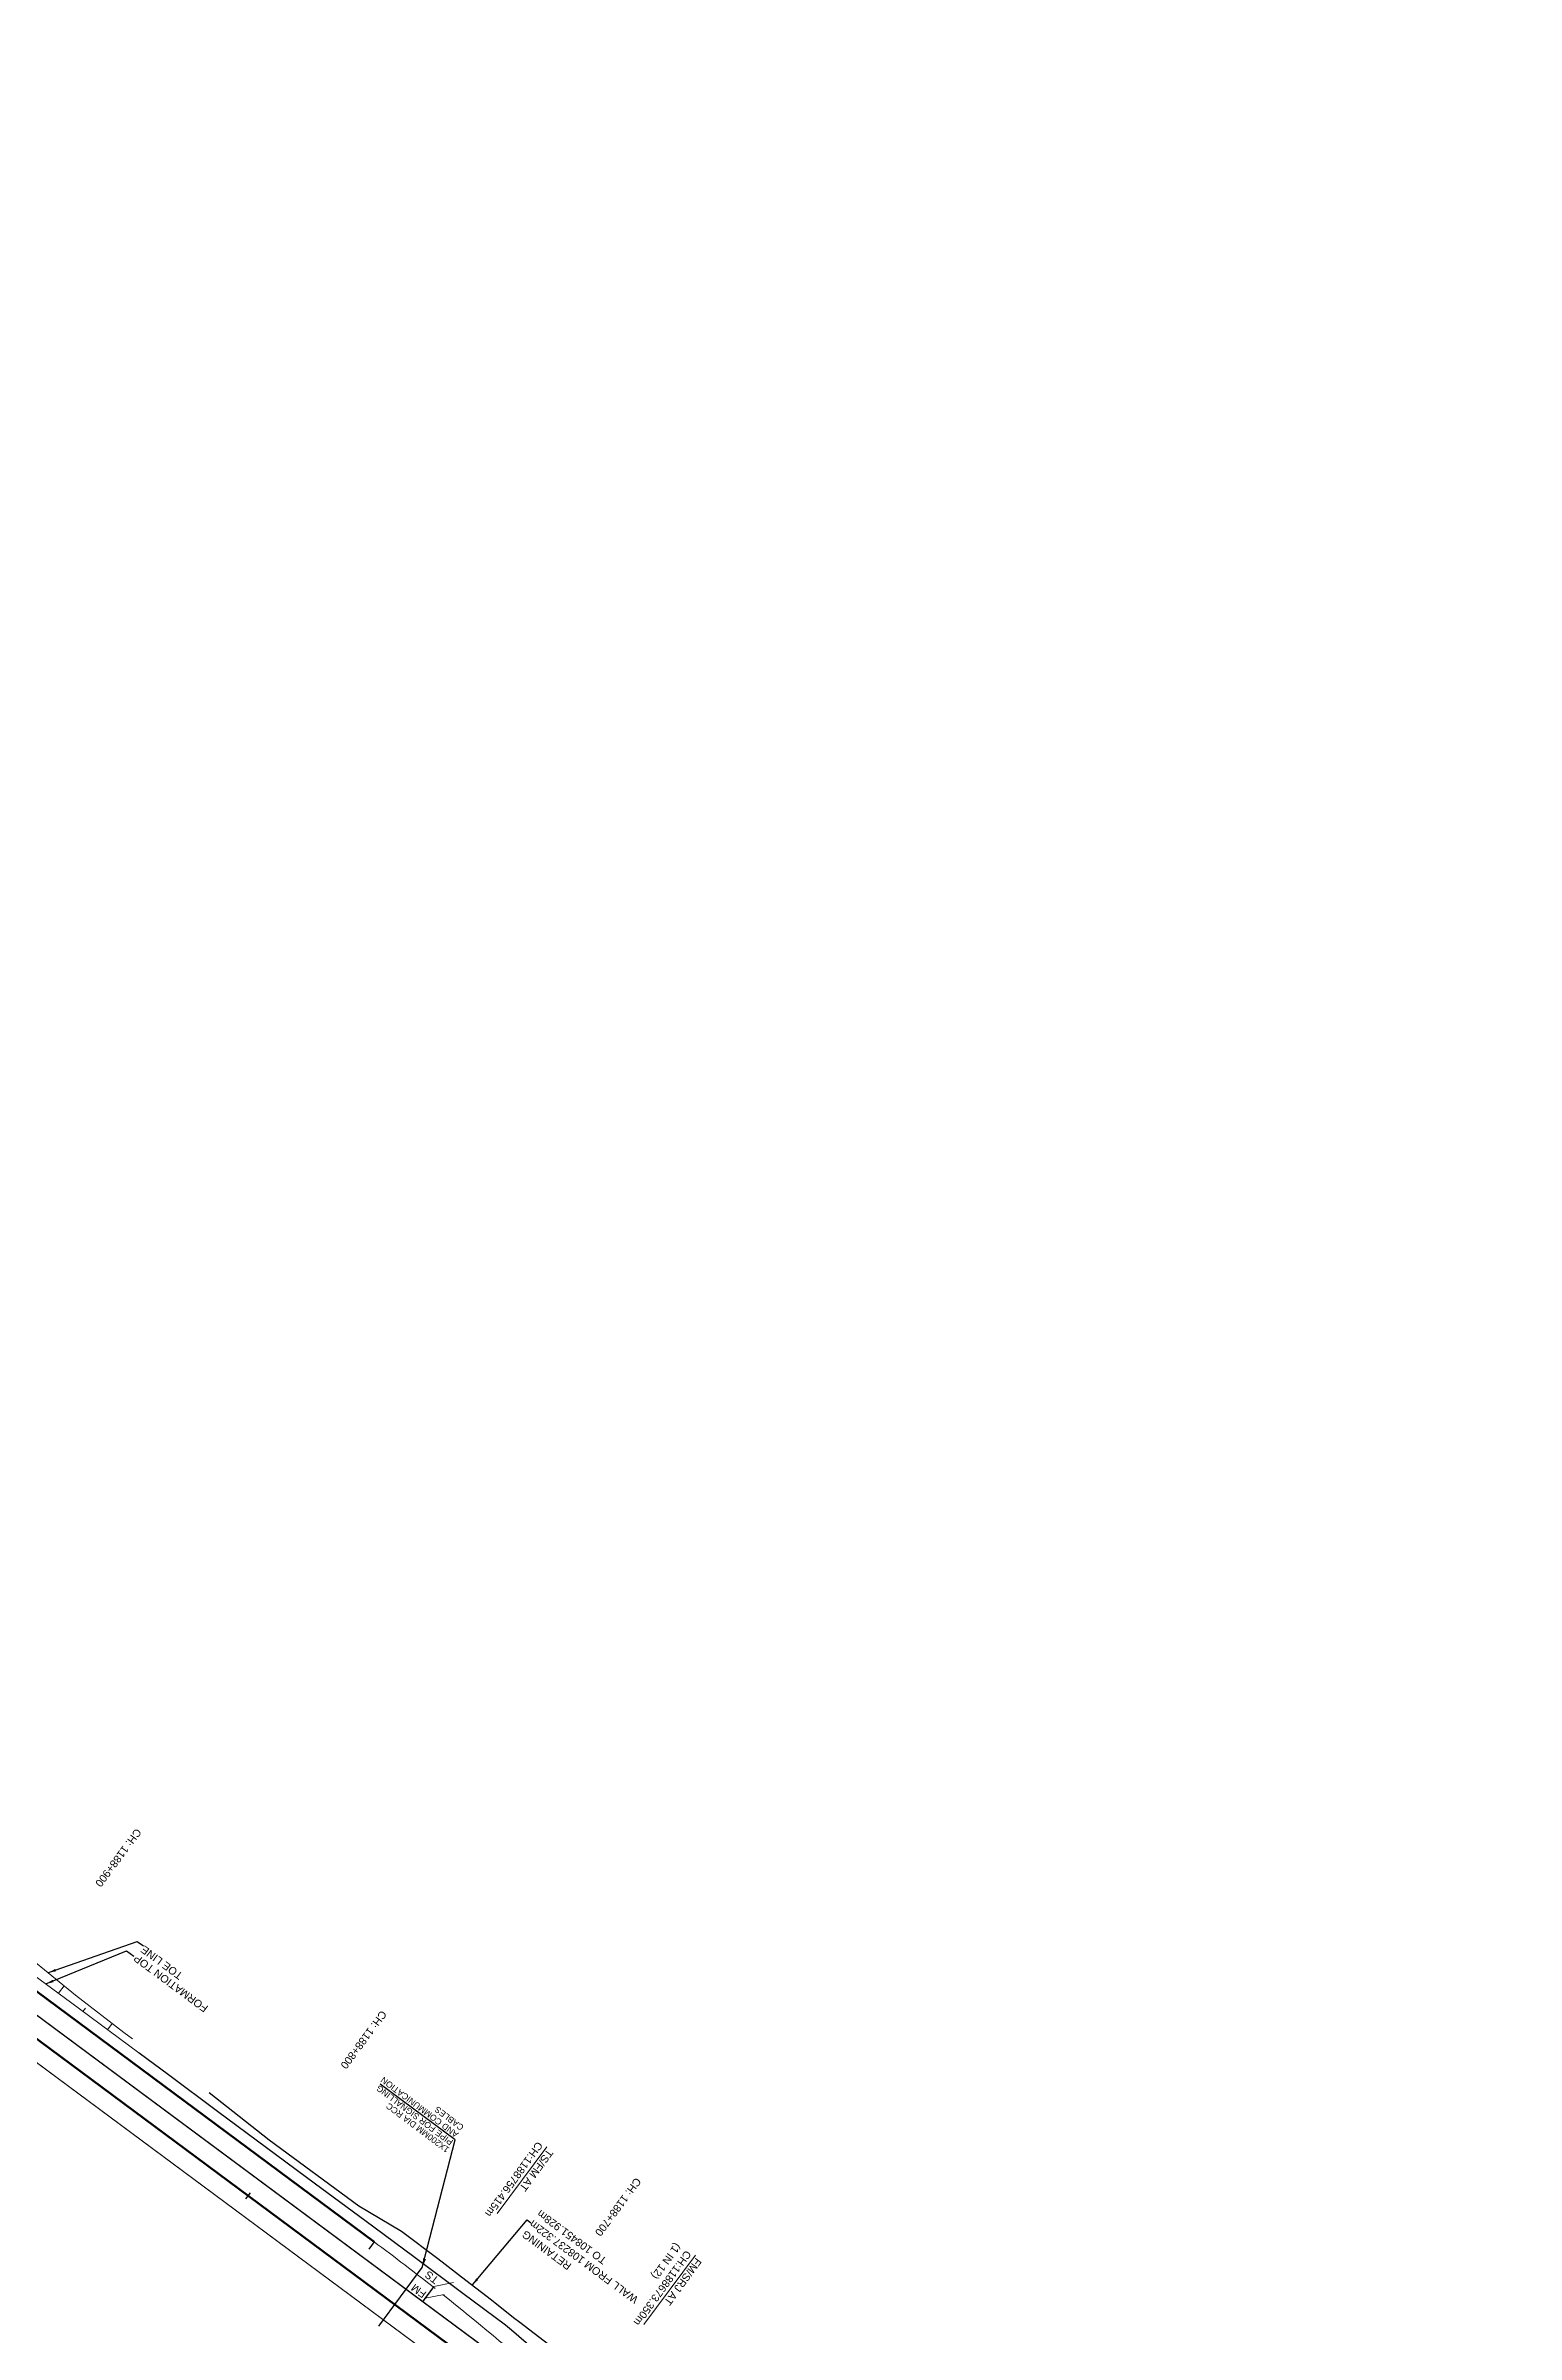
# Model space of a CAD drawing. Header units: metres. Extents: x 643755 to 647133, y 3378089 to 3380600.
# Drawn here: x 645311 to 645792, y 3379376 to 3380125 of the extents above; entities that cross this region are included whole.
import ezdxf

# ---------------------------------------------------------------- set-up
doc = ezdxf.new("R2010")
doc.units = ezdxf.units.M
doc.header["$MEASUREMENT"] = 0
doc.linetypes.add('CENTER2', pattern=[1.125, 0.75, -0.125, 0.125, -0.125])
for name, color, linetype, lineweight in [('C-ALIG-DG-LINE', 1, 'CENTER2', 70), ('C-ALIG-LABL-DG', 1, 'Continuous', 25), ('C-ALIG-LABL-DG-MARK', 1, 'Continuous', 25), ('PROPOSED DFCC TOE LINE', 239, 'Continuous', 0), ('PROPOSED DFCC TOE SLOPES', 239, 'Continuous', 0), ('PROPOSED DFCC TRACK', 1, 'Continuous', 0), ('PROPOSED FORMATION LINE - PLAN', 187, 'Continuous', 0), ('PROPOSED RETAINING WALL', 154, 'Continuous', 30)]:
    doc.layers.add(name, color=color, linetype=linetype, lineweight=lineweight)
doc.layers.add("SARAI BANJARA STN. SRJ's", color=10, linetype='Continuous')
doc.layers.add('Signalling cable pipes', color=234, linetype='Continuous')
doc.styles.add('ARIAL', font='arial.ttf')
doc.styles.get("Standard").update_dxf_attribs({"font": 'arial.ttf'})
doc.styles.add('Style-Arial', font='arial.ttf')
doc.dimstyles.new('ISO-25', dxfattribs={"dimtxt": 2.5, "dimasz": 2.5, "dimexe": 1.25, "dimexo": 0.625, "dimtad": 1, "dimtxsty": 'Standard', "dimcen": 2.5, "dimadec": 0, "dimazin": 0, "dimtfac": 1, "dimtmove": 0, "dimatfit": 3, "dimfxl": 1, "dimarcsym": 0})
doc.dimstyles.get("Standard").update_dxf_attribs({"dimtxt": 2.5, "dimasz": 2.5, "dimexe": 0.18, "dimexo": 0.0625, "dimgap": 0.09, "dimtad": 0, "dimtih": 1, "dimtoh": 1, "dimdec": 3, "dimzin": 0, "dimdsep": 46, "dimtxsty": 'Standard', "dimcen": 0.09, "dimazin": 0, "dimtfac": 1, "dimtdec": 3, "dimtofl": 0, "dimtmove": 0, "dimatfit": 3, "dimfxl": 1, "dimtolj": 1, "dimtzin": 0, "dimarcsym": 0})

# ---------------------------------------------------------------- blocks, each defined once
blk = doc.blocks.new('Tick Hor')
blk.add_lwpolyline([(-0.5, 0), (0.5, 0)])

msp = doc.modelspace()

# ---------------------------------------------------------------- linework, layer by layer
at = {"layer": 'C-ALIG-DG-LINE', "color": 1, "linetype": 'Continuous', "lineweight": 50, "flags": 128}
for points in [[(645418.2203, 3379406.046), (644581.4826, 3380026.8652)], [(645830.8331, 3379084.3424), (644638.422, 3379969.0539)]]:
    msp.add_lwpolyline(points, dxfattribs=at)
at = {"layer": 'C-ALIG-LABL-DG-MARK', "color": 1, "linetype": 'Continuous', "lineweight": 25}
msp.add_line((645418.2203, 3379406.046), (645416.4328, 3379403.6367), dxfattribs=at)
at = {"layer": 'PROPOSED DFCC TOE LINE', "lineweight": 0, "flags": 128}
msp.add_lwpolyline([(645226.6185, 3379565.9181), (645235.8613, 3379550.8074), (645240.7517, 3379547.1918), (645256.6902, 3379535.1084), (645272.7635, 3379523.2067), (645288.8034, 3379511.2601), (645304.9388, 3379499.442), (645320.4474, 3379486.7793), (645336.2604, 3379474.5269), (645339.1292, 3379472.5346)], dxfattribs=at)
at = {"layer": 'PROPOSED DFCC TOE SLOPES', "flags": 128}
for points in [[(645314.8647, 3379487.4003), (645316.6839, 3379489.8522)], [(645322.8956, 3379481.4418), (645323.7061, 3379482.5341)], [(645330.9265, 3379475.4832), (645332.423, 3379477.5002)]]:
    msp.add_lwpolyline(points, dxfattribs=at)
at = {"layer": 'PROPOSED DFCC TRACK', "color": 12, "flags": 128}
msp.add_lwpolyline([(645830.8338, 3379084.3418), (644638.4218, 3379969.054), (644635.4102, 3379971.2885), (644632.3984, 3379973.5226), (644629.3862, 3379975.7562), (644626.3734, 3379977.989), (644623.3598, 3379980.2207), (644620.3452, 3379982.4512), (644617.3294, 3379984.68), (644614.3123, 3379986.9069, 0.00985692), (644443.7453, 3380107.5946), (644440.6413, 3380109.6988), (644437.536, 3380111.8011), (644434.4295, 3380113.9017), (644431.3222, 3380116.0009), (644428.2141, 3380118.0991), (644425.1055, 3380120.1964), (644421.9964, 3380122.2931), (644418.8872, 3380124.3896), (644418.0003, 3380124.9876)], format="xyb", dxfattribs=at)
at = {"layer": 'PROPOSED FORMATION LINE - PLAN', "lineweight": 0, "flags": 128}
for points in [[(645461.2388, 3379378.7978), (645447.2571, 3379389.1715), (645431.1953, 3379401.0886), (645415.1335, 3379413.0057), (645399.0716, 3379424.9228), (645383.0098, 3379436.8399), (645366.948, 3379448.757), (645350.8861, 3379460.6742), (645334.8243, 3379472.5913), (645318.7625, 3379484.5084), (645302.7006, 3379496.4255), (645286.6388, 3379508.3426), (645270.577, 3379520.2597), (645254.5151, 3379532.1768), (645238.4533, 3379544.0939), (645233.8394, 3379547.5172), (645224.3383, 3379562.9093)], [(645523.991, 3379324.4783), (645523.6837, 3379324.7443), (645508.562, 3379337.8338), (645493.4404, 3379350.9234), (645478.3188, 3379364.013), (645463.1972, 3379377.1026), (645461.2388, 3379378.7978)]]:
    msp.add_lwpolyline(points, dxfattribs=at)
at = {"layer": 'PROPOSED RETAINING WALL', "flags": 128}
msp.add_lwpolyline([(645510.7158, 3379335.9695), (645508.562, 3379337.8338), (645493.4404, 3379350.9234), (645478.3188, 3379364.013), (645463.1972, 3379377.1026), (645461.2388, 3379378.7978), (645447.2571, 3379389.1715), (645431.1953, 3379401.0886), (645415.1335, 3379413.0057), (645399.0716, 3379424.9228), (645383.0098, 3379436.8399), (645366.948, 3379448.757), (645350.8861, 3379460.6742), (645341.2877, 3379467.7957)], dxfattribs=at)
at = {"layer": "SARAI BANJARA STN. SRJ's", "color": 1, "lineweight": 13}
for p, q in [((645437.735, 3379391.4039), (645444.1816, 3379392.6796)), ((645434.9308, 3379387.5508), (645441.0996, 3379388.7715))]:
    msp.add_line(p, q, dxfattribs=at)
at = {"layer": "SARAI BANJARA STN. SRJ's", "color": 1, "lineweight": 13, "flags": 128}
for points in [[(645532.1014, 3379313.7693), (644502.6462, 3380077.5754)], [(645418.2203, 3379406.046), (644588.6812, 3380021.524)]]:
    msp.add_lwpolyline(points, dxfattribs=at)
for points in [[(646539.0751, 3378523.8846), (646414.8911, 3378621.103), (645920.5122, 3379008.1309), (645916.5752, 3379011.2128), (645912.6384, 3379014.2931), (645908.7014, 3379017.3711), (645904.7635, 3379020.4458), (645900.8266, 3379023.5143), (645896.8855, 3379026.5796), (645892.9416, 3379029.6392), (645888.9901, 3379032.6954, 0.00313394), (645859.1469, 3379055.4419), (645855.1566, 3379058.439), (645851.1611, 3379061.4309), (645847.1608, 3379064.4185), (645843.1543, 3379067.4043), (645839.1469, 3379070.3857), (645835.1365, 3379073.3652), (645831.1239, 3379076.3439), (645827.1096, 3379079.3226), (644751.3113, 3379877.5131)], [(646539.0751, 3378523.8846), (646414.8911, 3378621.103), (645920.5122, 3379008.1309), (645916.5752, 3379011.2128), (645912.6384, 3379014.2931), (645908.7014, 3379017.3711), (645904.7635, 3379020.4458), (645900.8266, 3379023.5143), (645896.8855, 3379026.5796), (645892.9416, 3379029.6392), (645888.9901, 3379032.6954, 0.00313394), (645859.1469, 3379055.4419), (645855.1566, 3379058.439), (645851.1611, 3379061.4309), (645847.1608, 3379064.4185), (645843.1543, 3379067.4043), (645839.1469, 3379070.3857), (645835.1365, 3379073.3652), (645831.1239, 3379076.3439), (645827.1096, 3379079.3226), (644752.6733, 3379876.5026)], [(645438.1969, 3379390.7609, 0.00739849), (645418.2203, 3379406.046)], [(645473.1598, 3379361.6275, 0.0124158), (645440.7868, 3379388.7096, 0.0124158)]]:
    msp.add_lwpolyline(points, format="xyb", dxfattribs=at)
at = {"layer": "SARAI BANJARA STN. SRJ's", "lineweight": 13, "flags": 128}
for points in [[(645474.7301, 3379437.1483), (645458.5037, 3379415.3233)], [(645523.4243, 3379401.6717), (645506.5708, 3379379.0032)]]:
    msp.add_lwpolyline(points, dxfattribs=at)
at = {"layer": "SARAI BANJARA STN. SRJ's", "color": 1, "lineweight": 13, "const_width": 0.5}
msp.add_lwpolyline([(645437.7697, 3379391.377), (645434.1242, 3379386.4636)], dxfattribs=at)
at = {"layer": 'Signalling cable pipes', "lineweight": 30}
msp.add_lwpolyline([(645419.7406, 3379378.4649), (645433.9817, 3379397.6243)], dxfattribs=at)

# ---------------------------------------------------------------- block references
at = {"layer": 'C-ALIG-LABL-DG', "color": 1, "linetype": 'Continuous', "lineweight": 25, "xscale": 2.5, "yscale": 2.5, "zscale": 2.5, "rotation": 233.4263657869593}
msp.add_blockref('Tick Hor', (645376.9041, 3379421.1358), dxfattribs=at)

# ---------------------------------------------------------------- texts
at = {"layer": 'PROPOSED DFCC TOE LINE', "insert": (645341.5182, 3379501.168), "char_height": 2.5, "width": 19.293776, "attachment_point": 3, "rotation": 143.5}
msp.add_mtext(' TOE LINE', dxfattribs=at)
at = {"layer": 'PROPOSED FORMATION LINE - PLAN', "insert": (645339.1937, 3379498.3028), "char_height": 2.5, "width": 49.653064, "attachment_point": 3, "rotation": 143.5}
msp.add_mtext(' FORMATION TOP', dxfattribs=at)
at = {"layer": 'PROPOSED RETAINING WALL', "insert": (645466.3088, 3379407.9526), "char_height": 2.5, "width": 51.254272, "attachment_point": 3, "rotation": 143.5}
msp.add_mtext(' RETAINING \\PWALL FROM 108237.322m \\PTO 108451.928m ', dxfattribs=at)
at = {"layer": "SARAI BANJARA STN. SRJ's", "color": 10, "lineweight": 13, "char_height": 2.5, "attachment_point": 4, "rotation": 234, "line_spacing_factor": 0.648, "style": 'Style-Arial'}
for s, insert, width in [('\\A1;\\pxsm1;TS/FM AT {\\A0;\\PCH:1188756.415m }', (645474.2986, 3379437.1212), 40.398776), ('\\A1;\\pxsm1;FM/SRJ AT \\P{\\A0;CH:1188673.350m\\P(1 IN 12)}', (645520.9371, 3379402.9552), 27.175409)]:
    msp.add_mtext(s, dxfattribs=dict(at, insert=insert, width=width))
at = {"layer": "SARAI BANJARA STN. SRJ's", "color": 1, "lineweight": 13, "char_height": 2.5, "attachment_point": 4, "rotation": 143.5663382, "line_spacing_factor": 0.60036, "style": 'Style-Arial'}
for s, insert in [('FM', (645434.8373, 3379388.457)), ('TS', (645438.8804, 3379393.0899))]:
    msp.add_mtext(s, dxfattribs=dict(at, insert=insert))
at = {"layer": 'Signalling cable pipes', "linetype": 'Continuous', "lineweight": 13, "style": 'Style-Arial'}
for s, p in [('AND COMMUNICATION', (645446.0136, 3379441.602)), ('PIPE FOR SIGNALLING ', (645444.292, 3379439.1066)), ('1X200MM DIA RCC', (645443.0651, 3379436.6563)), ('CABLES', (645447.7857, 3379443.9162))]:
    msp.add_text(s, height=2, rotation=143.0131428, dxfattribs=at).set_placement(p)

# ---------------------------------------------------------------- leaders
at = {"layer": 'PROPOSED DFCC TOE LINE', "lineweight": 0}
msp.add_leader([(645311.5708, 3379494.1681), (645340.6039, 3379504.4033), (645342.6752, 3379502.915)], dimstyle='ISO-25', override={"dimtxt": 3, "dimasz": 2.5, "dimgap": 0.625, "dimtad": 0, "dimdec": 3, "dimzin": 2, "dimtdec": 3}, dxfattribs=at)
at = {"layer": 'PROPOSED FORMATION LINE - PLAN', "lineweight": 0}
msp.add_leader([(645310.7315, 3379490.4669), (645337.1735, 3379501.331), (645339.5504, 3379499.5326)], dimstyle='ISO-25', override={"dimtxt": 3, "dimasz": 2.5, "dimgap": 0.625, "dimtad": 0, "dimdec": 3, "dimzin": 2, "dimtdec": 3}, dxfattribs=at)
at = {"layer": 'PROPOSED RETAINING WALL', "lineweight": -3}
msp.add_leader([(645450.378, 3379391.9245), (645468.3189, 3379413.2621), (645469.521, 3379412.2766)], dimstyle='ISO-25', override={"dimtxt": 3, "dimasz": 2.5, "dimgap": 0.625, "dimtad": 0, "dimdec": 3, "dimzin": 2, "dimtdec": 3}, dxfattribs=at)
at = {"layer": 'Signalling cable pipes', "lineweight": 13}
msp.add_leader([(645433.9817, 3379397.6243), (645444.7106, 3379439.4141), (645420.177, 3379457.6499)], dimstyle='Standard', override={"dimasz": 3, "dimgap": 0.25}, dxfattribs=at)

# ---------------------------------------------------------------- next in the draw order: texts
at = {"layer": 'C-ALIG-LABL-DG', "color": 1, "linetype": 'Continuous', "lineweight": 25, "char_height": 2.5, "width": 22.502814, "attachment_point": 4, "rotation": 233.4263658, "style": 'Arial', "bg_fill": 3, "box_fill_scale": 1.04, "bg_fill_color": 256, "bg_fill_true_color": 13158600, "bg_fill_transparency": 0}
for s, insert in [('CH: 1188+900', (645341.2245, 3379540.8729)), ('CH: 1188+800', (645421.5337, 3379481.2874)), ('CH: 1188+700', (645504.8355, 3379426.5425))]:
    msp.add_mtext(s, dxfattribs=dict(at, insert=insert))

# ---------------------------------------------------------------- next in the draw order: linework, layer by layer
at = {"layer": 'PROPOSED RETAINING WALL', "flags": 128}
msp.add_lwpolyline([(645498.6346, 3379355.138), (645481.4347, 3379367.7621), (645465.9298, 3379379.619), (645463.8566, 3379381.1958), (645456.7017, 3379386.9092), (645448.2544, 3379393.4163), (645439.0521, 3379400.505), (645427.1973, 3379409.451), (645413.2001, 3379417.7141), (645383.8472, 3379439.2918), (645364.1684, 3379454.8193)], dxfattribs=at)
at = {"layer": "SARAI BANJARA STN. SRJ's", "color": 1, "lineweight": 25, "flags": 128}
msp.add_lwpolyline([(645628.4808, 3379242.2604), (644502.6124, 3380077.6005)], dxfattribs=at)

doc.saveas('drawing.dxf')
